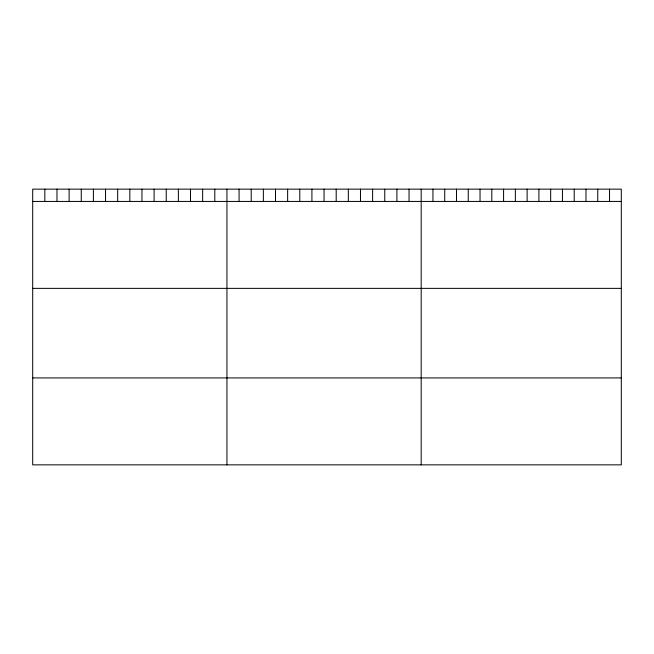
<?xml version="1.0" encoding="UTF-8"?>
<svg xmlns="http://www.w3.org/2000/svg" width="654" height="654" viewBox="0 0 654 654"><rect width="100%" height="100%" fill="white"/><g stroke="black" fill="none" stroke-linecap="round" stroke-linejoin="round"><path stroke-width="0.98" d="M621.3 201.432L621.3 464.855L32.7 464.855L32.7 189.145L621.3 189.145L621.3 201.432L32.7 201.432M32.7 288.365L621.3 288.365M32.7 377.922L621.3 377.922M609.528 189.145L609.528 201.432M597.756 189.145L597.756 201.432M585.984 189.145L585.984 201.432M574.212 189.145L574.212 201.432M562.44 189.145L562.44 201.432M550.668 189.145L550.668 201.432M538.896 189.145L538.896 201.432M527.124 189.145L527.124 201.432M515.352 189.145L515.352 201.432M503.58 189.145L503.58 201.432M491.808 189.145L491.808 201.432M480.036 189.145L480.036 201.432M468.264 189.145L468.264 201.432M456.492 189.145L456.492 201.432M444.72 189.145L444.72 201.432M432.948 189.145L432.948 201.432M421.176 189.145L421.176 464.855M409.036 189.145L409.036 201.432M396.896 189.145L396.896 201.432M384.756 189.145L384.756 201.432M372.617 189.145L372.617 201.432M360.477 189.145L360.477 201.432M348.337 189.145L348.337 201.432M336.197 189.145L336.197 201.432M324.057 189.145L324.057 201.432M311.917 189.145L311.917 201.432M299.777 189.145L299.777 201.432M287.637 189.145L287.637 201.432M275.498 189.145L275.498 201.432M263.358 189.145L263.358 201.432M251.218 189.145L251.218 201.432M239.078 189.145L239.078 201.432M226.938 189.145L226.938 464.855M214.798 189.145L214.798 201.432M202.658 189.145L202.658 201.432M190.518 189.145L190.518 201.432M178.379 189.145L178.379 201.432M166.239 189.145L166.239 201.432M154.099 189.145L154.099 201.432M141.959 189.145L141.959 201.432M129.819 189.145L129.819 201.432M117.679 189.145L117.679 201.432M105.539 189.145L105.539 201.432M93.399 189.145L93.399 201.432M81.26 189.145L81.26 201.432M69.12 189.145L69.12 201.432M56.98 189.145L56.98 201.432M44.84 189.145L44.84 201.432"/></g></svg>
